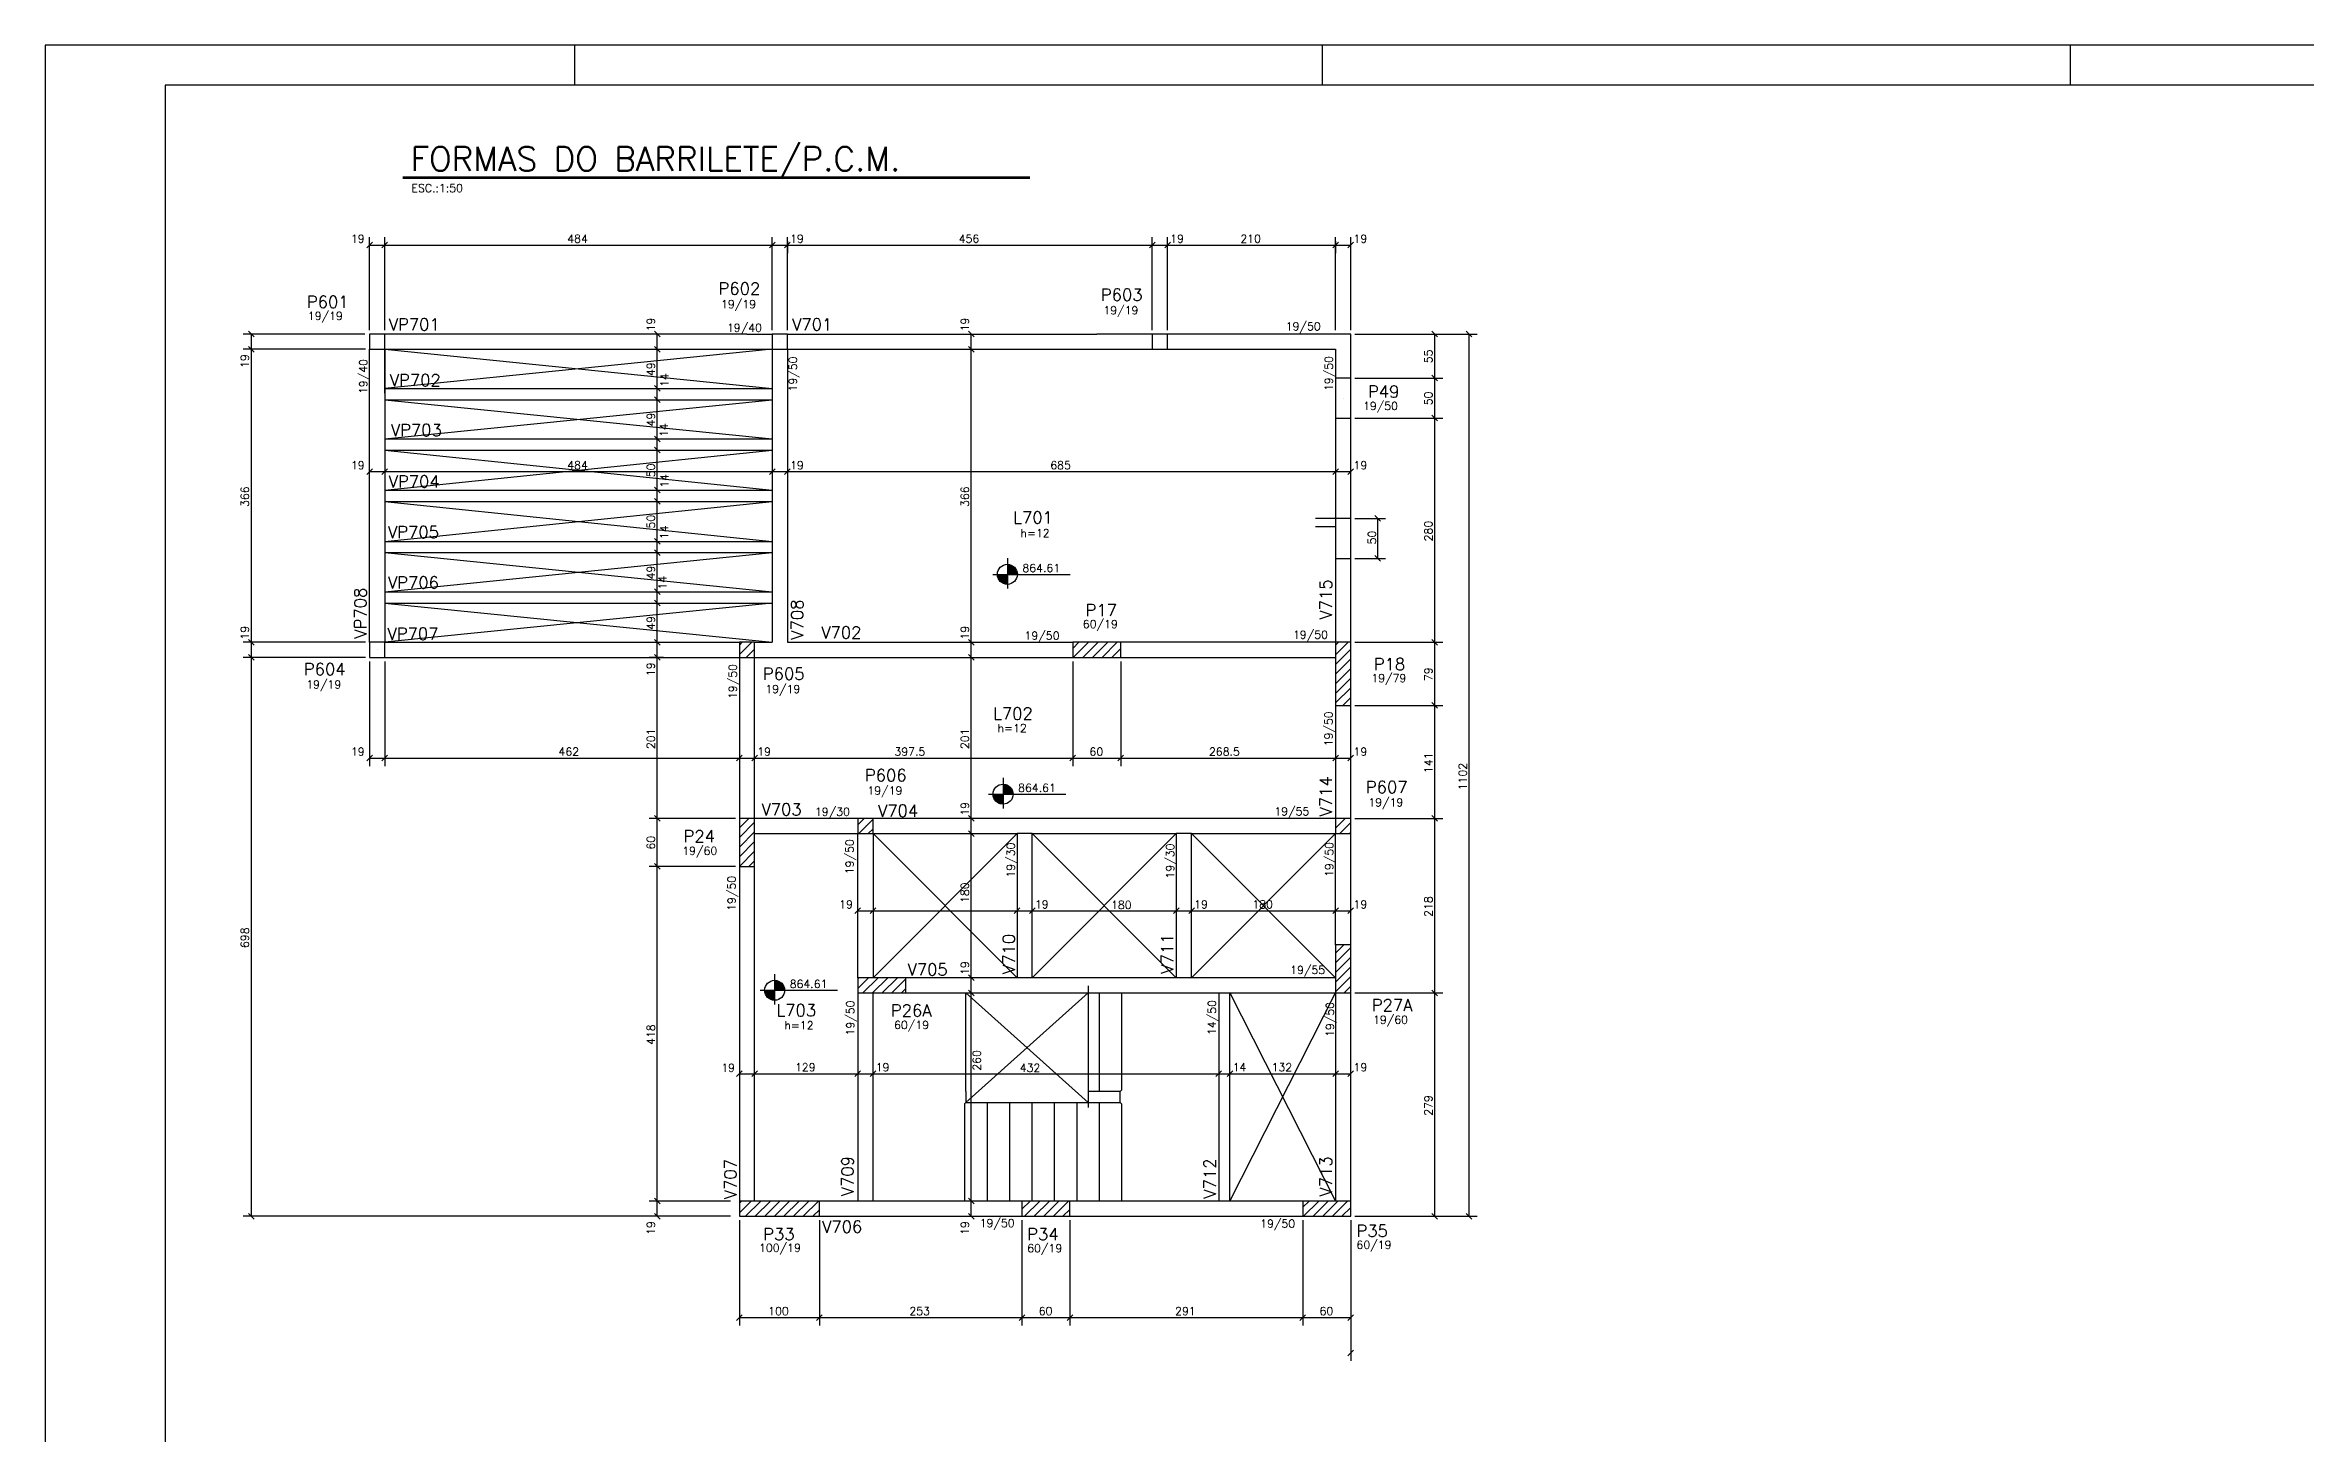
# Model space of a CAD drawing. Extents: x 474 to 5808, y 370 to 3870.
# Drawn here: x 474 to 3299, y 2135 to 3870 of the extents above; entities that cross this region are included whole.
import ezdxf

# ---------------------------------------------------------------- set-up
doc = ezdxf.new("R2010")
doc.units = 0
doc.header["$MEASUREMENT"] = 0
for name, color, linetype in [('1', 1, 'CONTINUOUS'), ('2', 2, 'CONTINUOUS'), ('3', 3, 'CONTINUOUS'), ('4', 4, 'CONTINUOUS'), ('6', 6, 'CONTINUOUS'), ('7', 7, 'CONTINUOUS'), ('9', 9, 'CONTINUOUS')]:
    doc.layers.add(name, color=color, linetype=linetype)
doc.styles.get("Standard").update_dxf_attribs({"font": 'ROMANS.SHX'})

msp = doc.modelspace()

# ---------------------------------------------------------------- linework, layer by layer
at = {"layer": '1', "linetype": 'Continuous'}
for p, q in [((898.544, 3490.071004), (1382.572762, 3441.071004)), ((1382.572762, 3490.071004), (898.544, 3441.071004)), ((898.544, 3427.071004), (1382.572762, 3378.071004)), ((898.544, 3378.071004), (1382.572762, 3427.071004)), ((898.544, 3364.071004), (1382.572762, 3314.071004)), ((898.544, 3314.071004), (1382.572762, 3364.071004)), ((898.544, 3300.071004), (1382.572762, 3250.071004)), ((898.544, 3250.071004), (1382.572762, 3300.071004)), ((898.544, 3236.071004), (1382.572762, 3187.071004)), ((898.544, 3187.071004), (1382.572762, 3236.071004)), ((898.544, 3173.071004), (1382.572762, 3124.071004)), ((1382.572762, 3173.071004), (898.544, 3124.071004)), ((1954.544, 2426.071004), (2086.544, 2686.071004)), ((1954.544, 2686.071004), (2086.544, 2426.071004))]:
    msp.add_line(p, q, dxfattribs=at)
msp.add_lwpolyline([(474.213215, 369.839668), (5807.808732, 369.839668), (5807.808732, 3869.839668), (474.213215, 3869.839668), (474.213215, 369.839668)], dxfattribs=at)
at = {"layer": '2', "linetype": 'Continuous'}
for p, q in [((876.008466, 3616.653959), (883.079534, 3623.725027)), ((895.008466, 3616.653959), (902.079534, 3623.725027)), ((895.008466, 3616.653959), (902.079534, 3623.725027)), ((1379.037228, 3616.653959), (1386.108296, 3623.725027)), ((1379.037228, 3616.653959), (1386.108296, 3623.725027)), ((1398.037228, 3616.653959), (1405.108296, 3623.725027)), ((1398.037228, 3616.653959), (1405.108296, 3623.725027)), ((1398.037228, 3616.653959), (1405.108296, 3623.725027)), ((1398.037228, 3616.653959), (1405.108296, 3623.725027)), ((1854.006632, 3616.653959), (1861.077699, 3623.725027)), ((1854.006632, 3616.653959), (1861.077699, 3623.725027)), ((1873.006632, 3616.653959), (1880.077699, 3623.725027)), ((1873.006632, 3616.653959), (1880.077699, 3623.725027)), ((2083.008466, 3616.653959), (2090.079534, 3623.725027)), ((2083.008466, 3616.653959), (2090.079534, 3623.725027)), ((2083.008466, 3616.653959), (2090.079534, 3623.725027)), ((2083.008466, 3616.653959), (2090.079534, 3623.725027)), ((2102.008466, 3616.653959), (2109.079534, 3623.725027)), ((728.118288, 3512.606538), (735.189356, 3505.53547)), ((1242.52467, 3505.53547), (1235.453602, 3512.606538)), ((1634.869176, 3505.53547), (1627.798108, 3512.606538)), ((2214.000186, 3505.53547), (2206.929118, 3512.606538)), ((2256.941304, 3505.53547), (2249.870236, 3512.606538)), ((728.118288, 3493.606538), (735.189356, 3486.53547)), ((728.118288, 3493.606538), (735.189356, 3486.53547)), ((1242.52467, 3486.53547), (1235.453602, 3493.606538)), ((1242.52467, 3486.53547), (1235.453602, 3493.606538)), ((1392.072762, 3499.571004), (1392.072762, 3499.571004)), ((1634.869176, 3486.53547), (1627.798108, 3493.606538)), ((1634.869176, 3486.53547), (1627.798108, 3493.606538)), ((2214.000186, 3450.53547), (2206.929118, 3457.606538)), ((2214.000186, 3450.53547), (2206.929118, 3457.606538)), ((1242.52467, 3437.53547), (1235.453602, 3444.606538)), ((1242.52467, 3437.53547), (1235.453602, 3444.606538)), ((1242.52467, 3423.53547), (1235.453602, 3430.606538)), ((1242.52467, 3423.53547), (1235.453602, 3430.606538)), ((2096.044, 3429.071004), (2096.044, 3429.071004)), ((2214.000186, 3400.53547), (2206.929118, 3407.606538)), ((2214.000186, 3400.53547), (2206.929118, 3407.606538)), ((1242.52467, 3374.53547), (1235.453602, 3381.606538)), ((1242.52467, 3374.53547), (1235.453602, 3381.606538)), ((1242.52467, 3360.53547), (1235.453602, 3367.606538)), ((1242.52467, 3360.53547), (1235.453602, 3367.606538)), ((876.008466, 3333.683348), (883.079534, 3340.754416)), ((895.008466, 3333.683348), (902.079534, 3340.754416)), ((895.008466, 3333.683348), (902.079534, 3340.754416)), ((1379.037228, 3333.683348), (1386.108296, 3340.754416)), ((1379.037228, 3333.683348), (1386.108296, 3340.754416)), ((1398.037228, 3333.683348), (1405.108296, 3340.754416)), ((1398.037228, 3333.683348), (1405.108296, 3340.754416)), ((2083.008466, 3333.683348), (2090.079534, 3340.754416)), ((2083.008466, 3333.683348), (2090.079534, 3340.754416)), ((2102.008466, 3333.683348), (2109.079534, 3340.754416)), ((1242.52467, 3310.53547), (1235.453602, 3317.606538)), ((1242.52467, 3310.53547), (1235.453602, 3317.606538)), ((1242.52467, 3296.53547), (1235.453602, 3303.606538)), ((1242.52467, 3296.53547), (1235.453602, 3303.606538)), ((2135.433913, 3282.23435), (2142.504981, 3275.163283)), ((1242.52467, 3246.53547), (1235.453602, 3253.606538)), ((1242.52467, 3246.53547), (1235.453602, 3253.606538)), ((1242.52467, 3232.53547), (1235.453602, 3239.606538)), ((1242.52467, 3232.53547), (1235.453602, 3239.606538)), ((2135.433913, 3232.23435), (2142.504981, 3225.163283)), ((1242.52467, 3183.53547), (1235.453602, 3190.606538)), ((1242.52467, 3183.53547), (1235.453602, 3190.606538)), ((1242.52467, 3169.53547), (1235.453602, 3176.606538)), ((1242.52467, 3169.53547), (1235.453602, 3176.606538)), ((728.118288, 3127.606538), (735.189356, 3120.53547)), ((728.118288, 3127.606538), (735.189356, 3120.53547)), ((728.118288, 3108.606538), (735.189356, 3101.53547)), ((728.118288, 3108.606538), (735.189356, 3101.53547)), ((889.044, 3114.571004), (889.044, 3114.571004)), ((1242.52467, 3120.53547), (1235.453602, 3127.606538)), ((1242.52467, 3120.53547), (1235.453602, 3127.606538)), ((1242.52467, 3101.53547), (1235.453602, 3108.606538)), ((1242.52467, 3101.53547), (1235.453602, 3108.606538)), ((1351.04408, 3114.571004), (1351.04408, 3114.571004)), ((1634.869176, 3120.53547), (1627.798108, 3127.606538)), ((1634.869176, 3120.53547), (1627.798108, 3127.606538)), ((1634.869176, 3120.53547), (1627.798108, 3127.606538)), ((1634.869176, 3101.53547), (1627.798108, 3108.606538)), ((1634.869176, 3101.53547), (1627.798108, 3108.606538)), ((1788.044, 3114.571004), (1788.044, 3114.571004)), ((2214.000186, 3120.53547), (2206.929118, 3127.606538)), ((2214.000186, 3120.53547), (2206.929118, 3127.606538)), ((2096.044, 3084.571004), (2096.044, 3084.571004)), ((2214.000186, 3041.53547), (2206.929118, 3048.606538)), ((2214.000186, 3041.53547), (2206.929118, 3048.606538)), ((876.008466, 2975.885307), (883.079534, 2982.956375)), ((895.008466, 2975.885307), (902.079534, 2982.956375)), ((895.008466, 2975.885307), (902.079534, 2982.956375)), ((1338.008466, 2975.885307), (1345.079534, 2982.956375)), ((1338.008466, 2975.885307), (1345.079534, 2982.956375)), ((1357.008466, 2975.885307), (1364.079534, 2982.956375)), ((1357.008466, 2975.885307), (1364.079534, 2982.956375)), ((1357.008466, 2975.885307), (1364.079534, 2982.956375)), ((1357.008466, 2975.885307), (1364.079534, 2982.956375)), ((1754.508466, 2975.885307), (1761.579534, 2982.956375)), ((1754.508466, 2975.885307), (1761.579534, 2982.956375)), ((1814.508466, 2975.885307), (1821.579534, 2982.956375)), ((1814.508466, 2975.885307), (1821.579534, 2982.956375)), ((2083.008466, 2975.885307), (2090.079534, 2982.956375)), ((2083.008466, 2975.885307), (2090.079534, 2982.956375)), ((2102.008466, 2975.885307), (2109.079534, 2982.956375)), ((1242.52467, 2900.53547), (1235.453602, 2907.606538)), ((1242.52467, 2900.53547), (1235.453602, 2907.606538)), ((1242.52467, 2900.53547), (1235.453602, 2907.606538)), ((1499.044, 2894.571004), (1499.044, 2894.571004)), ((1634.869176, 2900.53547), (1627.798108, 2907.606538)), ((1634.869176, 2900.53547), (1627.798108, 2907.606538)), ((1634.869176, 2881.53547), (1627.798108, 2888.606538)), ((1634.869176, 2881.53547), (1627.798108, 2888.606538)), ((2096.044, 2894.571004), (2096.044, 2894.571004)), ((2214.000186, 2900.53547), (2206.929118, 2907.606538)), ((2214.000186, 2900.53547), (2206.929118, 2907.606538)), ((1351.044, 2874.071004), (1351.044, 2874.071004)), ((1242.52467, 2840.53547), (1235.453602, 2847.606538)), ((1242.52467, 2840.53547), (1235.453602, 2847.606538)), ((1486.008466, 2785.117922), (1493.079534, 2792.18899)), ((1505.008466, 2785.117922), (1512.079534, 2792.18899)), ((1505.008466, 2785.117922), (1512.079534, 2792.18899)), ((1685.008466, 2785.117922), (1692.079534, 2792.18899)), ((1685.008466, 2785.117922), (1692.079534, 2792.18899)), ((1704.008466, 2785.117922), (1711.079534, 2792.18899)), ((1704.008466, 2785.117922), (1711.079534, 2792.18899)), ((1884.008466, 2785.117922), (1891.079534, 2792.18899)), ((1884.008466, 2785.117922), (1891.079534, 2792.18899)), ((1903.008466, 2785.117922), (1910.079534, 2792.18899)), ((1903.008466, 2785.117922), (1910.079534, 2792.18899)), ((2083.008466, 2785.117922), (2090.079534, 2792.18899)), ((2083.008466, 2785.117922), (2090.079534, 2792.18899)), ((2102.008466, 2785.117922), (2109.079534, 2792.18899)), ((2096.044, 2716.071004), (2096.044, 2716.071004)), ((1634.869176, 2701.53547), (1627.798108, 2708.606538)), ((1634.869176, 2701.53547), (1627.798108, 2708.606538)), ((1634.869176, 2682.53547), (1627.798108, 2689.606538)), ((1634.869176, 2682.53547), (1627.798108, 2689.606538)), ((2214.000186, 2682.53547), (2206.929118, 2689.606538)), ((2214.000186, 2682.53547), (2206.929118, 2689.606538)), ((1338.008466, 2581.604854), (1345.079534, 2588.675922)), ((1338.008466, 2581.604854), (1345.079534, 2588.675922)), ((1338.008466, 2581.604854), (1345.079534, 2588.675922)), ((1357.008466, 2581.604854), (1364.079534, 2588.675922)), ((1357.008466, 2581.604854), (1364.079534, 2588.675922)), ((1486.008466, 2581.604854), (1493.079534, 2588.675922)), ((1486.008466, 2581.604854), (1493.079534, 2588.675922)), ((1505.008466, 2581.604854), (1512.079534, 2588.675922)), ((1505.008466, 2581.604854), (1512.079534, 2588.675922)), ((1937.008466, 2581.604854), (1944.079534, 2588.675922)), ((1937.008466, 2581.604854), (1944.079534, 2588.675922)), ((1951.008466, 2581.604854), (1958.079534, 2588.675922)), ((1951.008466, 2581.604854), (1958.079534, 2588.675922)), ((2083.008466, 2581.604854), (2090.079534, 2588.675922)), ((2083.008466, 2581.604854), (2090.079534, 2588.675922)), ((2102.008466, 2581.604854), (2109.079534, 2588.675922)), ((1242.52467, 2422.53547), (1235.453602, 2429.606538)), ((1242.52467, 2422.53547), (1235.453602, 2429.606538)), ((1634.869176, 2422.53547), (1627.798108, 2429.606538)), ((1634.869176, 2422.53547), (1627.798108, 2429.606538)), ((728.118288, 2410.606538), (735.189356, 2403.53547)), ((1242.52467, 2403.53547), (1235.453602, 2410.606538)), ((1391.544, 2416.571004), (1391.544, 2416.571004)), ((1634.869176, 2403.53547), (1627.798108, 2410.606538)), ((1724.544, 2416.571004), (1724.544, 2416.571004)), ((2075.544, 2416.571004), (2075.544, 2416.571004)), ((2214.000186, 2403.53547), (2206.929118, 2410.606538)), ((2256.941304, 2403.53547), (2249.870236, 2410.606538)), ((1338.008466, 2277.031168), (1345.079534, 2284.102236)), ((1338.008466, 2277.031168), (1345.079534, 2284.102236)), ((1438.008466, 2277.031168), (1445.079534, 2284.102236)), ((1438.008466, 2277.031168), (1445.079534, 2284.102236)), ((1691.008466, 2277.031168), (1698.079534, 2284.102236)), ((1691.008466, 2277.031168), (1698.079534, 2284.102236)), ((1751.008466, 2277.031168), (1758.079534, 2284.102236)), ((1751.008466, 2277.031168), (1758.079534, 2284.102236)), ((2042.008466, 2277.031168), (2049.079534, 2284.102236)), ((2042.008466, 2277.031168), (2049.079534, 2284.102236)), ((2102.008466, 2277.031168), (2109.079534, 2284.102236)), ((2102.008466, 2232.70628), (2109.079534, 2239.777348))]:
    msp.add_line(p, q, dxfattribs=at)
at = {"layer": '3', "linetype": 'Continuous'}
for p, q in [((1135.388191, 3869.839668), (1135.388191, 3819.840168)), ((1135.388191, 3869.839668), (1135.388191, 3819.840168)), ((2069.8723, 3869.839668), (2069.8723, 3819.840168)), ((2069.8723, 3869.839668), (2069.8723, 3819.840168)), ((3004.356408, 3869.839668), (3004.356408, 3819.840168)), ((3004.356408, 3869.839668), (3004.356408, 3819.840168)), ((1351.044, 3509.071004), (1382.572762, 3509.071004)), ((1401.572762, 3509.071004), (1788.044, 3509.071004)), ((879.544, 3124.071004), (879.544, 3490.071004)), ((1382.572762, 3490.071004), (1382.572762, 3124.071004)), ((1401.572762, 3490.071004), (1401.572762, 3124.071004)), ((898.544, 3314.071004), (1382.572762, 3314.071004)), ((898.544, 3300.071004), (1382.572762, 3300.071004)), ((898.544, 3250.071004), (1382.572762, 3250.071004)), ((898.544, 3236.071004), (1382.572762, 3236.071004)), ((1676.417053, 3229.246812), (1676.417053, 3191.100031)), ((1676.417053, 3221.394706), (1676.417053, 3196.394706)), ((1676.417053, 3220.787358), (1680.266178, 3220.787358)), ((1658.158358, 3208.894706), (1754.882502, 3208.894706)), ((1676.417006, 3208.101904), (1663.917006, 3208.101904)), ((1663.917053, 3208.894706), (1688.917053, 3208.894706)), ((1676.417006, 3207.309055), (1664.018, 3207.309055)), ((1676.417006, 3206.516206), (1664.145363, 3206.516206)), ((1676.417006, 3205.723357), (1664.325989, 3205.723357)), ((1676.417006, 3204.930556), (1664.562262, 3204.930556)), ((1676.417006, 3204.137659), (1664.857567, 3204.137659)), ((1676.417006, 3203.344858), (1665.216625, 3203.344858)), ((1676.417006, 3202.552009), (1665.645779, 3202.552009)), ((1676.417006, 3201.75916), (1666.153801, 3201.75916)), ((1676.417006, 3200.966311), (1666.753185, 3200.966311)), ((1676.417006, 3200.173509), (1667.462147, 3200.173509)), ((1676.417006, 3199.3806), (1668.309486, 3199.3806)), ((1676.417006, 3198.587799), (1669.344748, 3198.587799)), ((1676.417006, 3197.79495), (1670.668543, 3197.79495)), ((1676.417006, 3197.002101), (1672.567928, 3197.002101)), ((1676.417053, 3219.994509), (1682.165516, 3219.994509)), ((1676.417053, 3219.20166), (1683.489311, 3219.20166)), ((1676.417053, 3218.408799), (1684.524572, 3218.408799)), ((1676.417053, 3217.61601), (1685.371912, 3217.61601)), ((1676.417053, 3216.823161), (1686.080921, 3216.823161)), ((1676.417053, 3216.0303), (1686.680258, 3216.0303)), ((1676.417053, 3215.237451), (1687.18828, 3215.237451)), ((1676.417053, 3214.444602), (1687.617434, 3214.444602)), ((1676.417053, 3213.651753), (1687.976492, 3213.651753)), ((1676.417053, 3212.858903), (1688.271797, 3212.858903)), ((1676.417053, 3212.066102), (1688.50807, 3212.066102)), ((1676.417053, 3211.273253), (1688.688648, 3211.273253)), ((1676.417053, 3210.480404), (1688.816059, 3210.480404)), ((1676.417053, 3209.687555), (1688.917053, 3209.687555)), ((898.544, 3187.071004), (1382.572762, 3187.071004)), ((898.544, 3173.071004), (1382.572762, 3173.071004)), ((898.544, 3124.071004), (1341.54408, 3124.071004)), ((1341.54408, 3108.603927), (1357.011157, 3124.071004)), ((1341.54408, 3120.624742), (1344.990342, 3124.071004)), ((1350.031973, 3105.071004), (1360.54408, 3115.583111)), ((1360.54408, 3124.071004), (1382.572762, 3124.071004)), ((1401.572762, 3124.071004), (1758.044, 3124.071004)), ((1758.044, 3116.396127), (1765.718877, 3124.071004)), ((1758.739692, 3105.071004), (1777.739692, 3124.071004)), ((1770.760508, 3105.071004), (1789.760508, 3124.071004)), ((1782.781323, 3105.071004), (1801.781323, 3124.071004)), ((1794.802138, 3105.071004), (1813.802138, 3124.071004)), ((1806.822953, 3105.071004), (1818.044, 3116.29205)), ((2086.544, 3108.313299), (2102.301705, 3124.071004)), ((2086.544, 3120.334114), (2090.28089, 3124.071004)), ((2086.544, 3096.292484), (2105.544, 3115.292484)), ((898.544, 3105.071004), (1341.544, 3105.071004)), ((2086.544, 3084.271668), (2105.544, 3103.271668)), ((2086.544, 3072.250853), (2105.544, 3091.250853)), ((2086.544, 3060.230038), (2105.544, 3079.230038)), ((2086.544, 3048.209222), (2105.544, 3067.209222)), ((2095.426597, 3045.071004), (2105.544, 3055.188407)), ((1671.032536, 2954.636442), (1671.032536, 2916.489662)), ((1671.032536, 2946.784336), (1671.032536, 2921.784336)), ((1671.032536, 2946.176989), (1674.881661, 2946.176989)), ((1671.032536, 2945.38414), (1676.780999, 2945.38414)), ((1671.032536, 2944.591291), (1678.104794, 2944.591291)), ((1671.032536, 2943.79843), (1679.140055, 2943.79843)), ((1671.032536, 2943.00564), (1679.987395, 2943.00564)), ((1671.032536, 2942.212791), (1680.696404, 2942.212791)), ((1671.032536, 2941.41993), (1681.295741, 2941.41993)), ((1671.032536, 2940.627081), (1681.803763, 2940.627081)), ((1671.032536, 2939.834232), (1682.232916, 2939.834232)), ((1671.032536, 2939.041383), (1682.591975, 2939.041383)), ((1671.032536, 2938.248534), (1682.88728, 2938.248534)), ((1652.77384, 2934.284336), (1749.497985, 2934.284336)), ((1671.032488, 2933.491535), (1658.532488, 2933.491535)), ((1658.532536, 2934.284336), (1683.532536, 2934.284336)), ((1671.032488, 2932.698686), (1658.633483, 2932.698686)), ((1671.032488, 2931.905837), (1658.760846, 2931.905837)), ((1671.032488, 2931.112988), (1658.941472, 2931.112988)), ((1671.032488, 2930.320186), (1659.177745, 2930.320186)), ((1671.032488, 2929.52729), (1659.47305, 2929.52729)), ((1671.032488, 2928.734488), (1659.832108, 2928.734488)), ((1671.032488, 2927.941639), (1660.261262, 2927.941639)), ((1671.032488, 2927.14879), (1660.769284, 2927.14879)), ((1671.032488, 2926.355941), (1661.368668, 2926.355941)), ((1671.032488, 2925.56314), (1662.07763, 2925.56314)), ((1671.032488, 2924.770231), (1662.924969, 2924.770231)), ((1671.032488, 2923.97743), (1663.96023, 2923.97743)), ((1671.032488, 2923.184581), (1665.284026, 2923.184581)), ((1671.032488, 2922.391731), (1667.183411, 2922.391731)), ((1671.032536, 2937.455733), (1683.123553, 2937.455733)), ((1671.032536, 2936.662883), (1683.304131, 2936.662883)), ((1671.032536, 2935.870034), (1683.431542, 2935.870034)), ((1671.032536, 2935.077185), (1683.532536, 2935.077185)), ((1341.544, 2892.229171), (1353.385833, 2904.071004)), ((1341.544, 2880.208356), (1360.544, 2899.208356)), ((1341.544, 2868.187541), (1360.544, 2887.187541)), ((1489.544, 2895.979388), (1497.635616, 2904.071004)), ((1489.544, 2705.071004), (1489.544, 2885.071004)), ((1490.656431, 2885.071004), (1508.544, 2902.958572)), ((1502.677246, 2885.071004), (1508.544, 2890.937757)), ((1508.544, 2885.071004), (1508.544, 2705.071004)), ((2086.544, 2891.938624), (2098.67638, 2904.071004)), ((2086.544, 2903.959439), (2086.655565, 2904.071004)), ((2086.544, 2746.071004), (2086.544, 2885.071004)), ((2091.697195, 2885.071004), (2105.544, 2898.917808)), ((2103.71801, 2885.071004), (2105.544, 2886.896993)), ((2105.544, 2746.071004), (2105.544, 2885.071004)), ((1341.544, 2856.166725), (1360.544, 2875.166725)), ((1341.544, 2844.14591), (1360.544, 2863.14591)), ((1353.489909, 2844.071004), (1360.544, 2851.125095)), ((2086.544, 2735.668025), (2096.946979, 2746.071004)), ((2086.544, 2723.64721), (2105.544, 2742.64721)), ((2086.544, 2711.626395), (2105.544, 2730.626395)), ((2086.544, 2699.605579), (2105.544, 2718.605579)), ((1367.394437, 2689.288811), (1464.118582, 2689.288811)), ((1385.653085, 2688.496009), (1373.153085, 2688.496009)), ((1373.153133, 2689.288811), (1398.153133, 2689.288811)), ((1385.653085, 2687.70316), (1373.254079, 2687.70316)), ((1385.653085, 2686.910311), (1373.381442, 2686.910311)), ((1385.653085, 2686.117462), (1373.562068, 2686.117462)), ((1385.653085, 2685.324661), (1373.798341, 2685.324661)), ((1385.653085, 2684.531764), (1374.093646, 2684.531764)), ((1385.653085, 2683.738962), (1374.452705, 2683.738962)), ((1385.653133, 2709.640917), (1385.653133, 2671.494136)), ((1385.653133, 2701.788811), (1385.653133, 2676.788811)), ((1385.653133, 2701.181463), (1389.502257, 2701.181463)), ((1385.653133, 2700.388614), (1391.401595, 2700.388614)), ((1385.653133, 2699.595765), (1392.725391, 2699.595765)), ((1385.653133, 2698.802904), (1393.760652, 2698.802904)), ((1385.653133, 2698.010114), (1394.607991, 2698.010114)), ((1385.653133, 2697.217265), (1395.317001, 2697.217265)), ((1385.653133, 2696.424404), (1395.916337, 2696.424404)), ((1385.653133, 2695.631555), (1396.424359, 2695.631555)), ((1385.653133, 2694.838706), (1396.853513, 2694.838706)), ((1385.653133, 2694.045857), (1397.212571, 2694.045857)), ((1385.653133, 2693.253008), (1397.507877, 2693.253008)), ((1385.653133, 2692.460207), (1397.744149, 2692.460207)), ((1385.653133, 2691.667358), (1397.924728, 2691.667358)), ((1385.653133, 2690.874509), (1398.052138, 2690.874509)), ((1385.653133, 2690.08166), (1398.153133, 2690.08166)), ((1489.544, 2691.625528), (1502.989476, 2705.071004)), ((1489.544, 2703.646343), (1490.96866, 2705.071004)), ((1496.010291, 2686.071004), (1515.010291, 2705.071004)), ((1508.031106, 2686.071004), (1527.031106, 2705.071004)), ((1520.051921, 2686.071004), (1539.051921, 2705.071004)), ((1532.072737, 2686.071004), (1549.544, 2703.542267)), ((1544.093552, 2686.071004), (1549.544, 2691.521452)), ((1897.044, 2686.071004), (1954.544, 2686.071004)), ((1954.544, 2686.071004), (2086.544, 2686.071004)), ((2086.544, 2687.584764), (2105.544, 2706.584764)), ((2097.051055, 2686.071004), (2105.544, 2694.563949)), ((1385.653085, 2682.946113), (1374.881858, 2682.946113)), ((1385.653085, 2682.153264), (1375.38988, 2682.153264)), ((1385.653085, 2681.360415), (1375.989265, 2681.360415)), ((1385.653085, 2680.567614), (1376.698226, 2680.567614)), ((1385.653085, 2679.774705), (1377.545566, 2679.774705)), ((1385.653085, 2678.981904), (1378.580827, 2678.981904)), ((1385.653085, 2678.189055), (1379.904622, 2678.189055)), ((1385.653085, 2677.396206), (1381.804008, 2677.396206)), ((1341.544, 2411.39656), (1356.218444, 2426.071004)), ((1341.544, 2423.417375), (1344.197628, 2426.071004)), ((1349.239259, 2407.071004), (1368.239259, 2426.071004)), ((1361.260074, 2407.071004), (1380.260074, 2426.071004)), ((1373.28089, 2407.071004), (1392.28089, 2426.071004)), ((1385.301705, 2407.071004), (1404.301705, 2426.071004)), ((1397.32252, 2407.071004), (1416.32252, 2426.071004)), ((1409.343335, 2407.071004), (1428.343335, 2426.071004)), ((1421.364151, 2407.071004), (1440.364151, 2426.071004)), ((1433.384966, 2407.071004), (1441.544, 2415.230038)), ((1694.544, 2415.792917), (1704.822087, 2426.071004)), ((1697.842902, 2407.071004), (1716.842902, 2426.071004)), ((1709.863717, 2407.071004), (1728.863717, 2426.071004)), ((1721.884533, 2407.071004), (1740.884533, 2426.071004)), ((1733.905348, 2407.071004), (1752.905348, 2426.071004)), ((1745.926163, 2407.071004), (1754.544, 2415.68884)), ((2045.544, 2418.189274), (2053.42573, 2426.071004)), ((2046.446545, 2407.071004), (2065.446545, 2426.071004)), ((2058.467361, 2407.071004), (2077.467361, 2426.071004)), ((2070.488176, 2407.071004), (2089.488176, 2426.071004)), ((2082.508991, 2407.071004), (2101.508991, 2426.071004)), ((2094.529806, 2407.071004), (2105.544, 2418.085197))]:
    msp.add_line(p, q, dxfattribs=at)
for points in [[(1351.044, 3509.071004), (898.544, 3509.071004)], [(2105.544, 3509.071004), (1788.044, 3509.071004)], [(2105.544, 3454.071004), (2105.544, 3509.071004)], [(898.544, 3490.071004), (1382.572762, 3490.071004)], [(898.544, 3435.071004), (898.544, 3490.071004), (898.544, 3124.071004)], [(1401.572762, 3490.071004), (2086.544, 3490.071004)], [(2086.544, 3490.071004), (2086.544, 3454.071004)], [(898.544, 3441.071004), (1382.572762, 3441.071004)], [(898.544, 3427.071004), (1382.572762, 3427.071004)], [(2086.544, 3404.071004), (2086.544, 3124.071004)], [(2105.544, 3124.071004), (2105.544, 3404.071004)], [(898.544, 3378.071004), (1382.572762, 3378.071004)], [(898.544, 3364.071004), (1382.572762, 3364.071004)], [(2086.544, 3124.071004), (1818.044, 3124.071004)], [(1341.544, 3105.071004), (1341.544, 2904.071004)], [(1360.544, 2904.071004), (1360.544, 3105.071004)], [(1360.54408, 3105.071004), (1758.044, 3105.071004)], [(1818.044, 3105.071004), (2086.544, 3105.071004)], [(2086.544, 3045.071004), (2086.544, 2904.071004)], [(2105.544, 2904.071004), (2105.544, 3045.071004)], [(1489.544, 2904.071004), (1360.544, 2904.071004)], [(1360.544, 2885.071004), (1489.544, 2885.071004)], [(1698.044, 2904.071004), (1508.544, 2904.071004)], [(1508.544, 2885.071004), (1688.544, 2885.071004)], [(1688.544, 2885.071004), (1688.544, 2705.071004)], [(1707.544, 2885.071004), (1688.544, 2885.071004)], [(1897.044, 2904.071004), (1698.044, 2904.071004)], [(1707.544, 2885.071004), (1887.544, 2885.071004)], [(1707.544, 2705.071004), (1707.544, 2885.071004)], [(1887.544, 2885.071004), (1887.544, 2705.071004)], [(1906.544, 2885.071004), (1887.544, 2885.071004)], [(2086.544, 2904.071004), (1897.044, 2904.071004)], [(1906.544, 2885.071004), (2086.544, 2885.071004)], [(1906.544, 2705.071004), (1906.544, 2885.071004)], [(1341.544, 2844.071004), (1341.544, 2426.071004)], [(1360.544, 2426.071004), (1360.544, 2844.071004)], [(1489.544, 2686.071004), (1489.544, 2426.071004)], [(1508.544, 2426.071004), (1508.544, 2686.071004)], [(1688.544, 2705.071004), (1549.544, 2705.071004)], [(1549.544, 2686.071004), (1698.044, 2686.071004)], [(1707.544, 2705.071004), (1688.544, 2705.071004)], [(1698.044, 2686.071004), (1897.044, 2686.071004)], [(1887.544, 2705.071004), (1707.544, 2705.071004)], [(1906.544, 2705.071004), (1887.544, 2705.071004)], [(2086.544, 2705.071004), (1906.544, 2705.071004)], [(1940.544, 2686.071004), (1940.544, 2426.071004)], [(1954.544, 2426.071004), (1954.544, 2686.071004)], [(2086.544, 2686.071004), (2086.544, 2426.071004)], [(2105.544, 2426.071004), (2105.544, 2686.071004)], [(1489.544, 2426.071004), (1441.544, 2426.071004)], [(1441.544, 2407.071004), (1499.044, 2407.071004)], [(1508.544, 2426.071004), (1489.544, 2426.071004)], [(1499.044, 2407.071004), (1694.544, 2407.071004)], [(1694.544, 2426.071004), (1508.544, 2426.071004)], [(1940.544, 2426.071004), (1754.544, 2426.071004)], [(1754.544, 2407.071004), (1947.544, 2407.071004)], [(1954.544, 2426.071004), (1940.544, 2426.071004)], [(1947.544, 2407.071004), (2045.544, 2407.071004)], [(2045.544, 2426.071004), (1954.544, 2426.071004)]]:
    msp.add_lwpolyline(points, dxfattribs=at)
for centre in [(1676.417053, 3208.894706), (1671.032536, 2934.284336), (1385.653133, 2689.288811)]:
    msp.add_circle(centre, 12.5, dxfattribs=at)
at = {"layer": '6', "linetype": 'Continuous'}
for p, q in [((921.238335, 3705.38956), (1704.600567, 3705.38956)), ((921.238335, 3703.59152), (1704.600567, 3703.59152)), ((2105.544, 3278.698816), (2061.544, 3278.698816)), ((2105.544, 3268.698816), (2105.544, 3278.698816)), ((2061.544, 3268.698816), (2086.544, 3268.698816)), ((2086.544, 3268.698816), (2086.544, 3228.698816)), ((2105.544, 3228.698816), (2105.544, 3268.698816)), ((2086.544, 3228.698816), (2105.544, 3228.698816))]:
    msp.add_line(p, q, dxfattribs=at)
msp.add_lwpolyline([(624.215682, 419.841243), (5757.813138, 419.841243), (5757.813138, 3819.840168), (624.215682, 3819.840168), (624.215682, 419.841243)], dxfattribs=at)
at = {"layer": '7', "linetype": 'Continuous'}
for points in [[(879.544, 3490.071004), (898.544, 3490.071004), (898.544, 3509.071004), (879.544, 3509.071004), (879.544, 3490.071004)], [(1382.572762, 3490.071004), (1401.572762, 3490.071004), (1401.572762, 3509.071004), (1382.572762, 3509.071004), (1382.572762, 3490.071004)], [(1857.542166, 3490.071004), (1876.542166, 3490.071004), (1876.542166, 3509.071004), (1857.542166, 3509.071004), (1857.542166, 3490.071004)], [(2086.544, 3404.071004), (2105.544, 3404.071004), (2105.544, 3454.071004), (2086.544, 3454.071004), (2086.544, 3404.071004)], [(879.544, 3105.071004), (898.544, 3105.071004), (898.544, 3124.071004), (879.544, 3124.071004), (879.544, 3105.071004)], [(1341.54408, 3105.071004), (1360.54408, 3105.071004), (1360.54408, 3124.071004), (1341.54408, 3124.071004), (1341.54408, 3105.071004)], [(1758.044, 3105.071004), (1818.044, 3105.071004), (1818.044, 3124.071004), (1758.044, 3124.071004), (1758.044, 3105.071004)], [(2086.544, 3045.071004), (2105.544, 3045.071004), (2105.544, 3124.071004), (2086.544, 3124.071004), (2086.544, 3045.071004)], [(1341.544, 2844.071004), (1360.544, 2844.071004), (1360.544, 2904.071004), (1341.544, 2904.071004), (1341.544, 2844.071004)], [(1489.544, 2885.071004), (1508.544, 2885.071004), (1508.544, 2904.071004), (1489.544, 2904.071004), (1489.544, 2885.071004)], [(2086.544, 2885.071004), (2105.544, 2885.071004), (2105.544, 2904.071004), (2086.544, 2904.071004), (2086.544, 2885.071004)], [(2086.544, 2686.071004), (2105.544, 2686.071004), (2105.544, 2746.071004), (2086.544, 2746.071004), (2086.544, 2686.071004)], [(1489.544, 2686.071004), (1549.544, 2686.071004), (1549.544, 2705.071004), (1489.544, 2705.071004), (1489.544, 2686.071004)], [(1341.544, 2407.071004), (1441.544, 2407.071004), (1441.544, 2426.071004), (1341.544, 2426.071004), (1341.544, 2407.071004)], [(1694.544, 2407.071004), (1754.544, 2407.071004), (1754.544, 2426.071004), (1694.544, 2426.071004), (1694.544, 2407.071004)], [(2045.544, 2407.071004), (2105.544, 2407.071004), (2105.544, 2426.071004), (2045.544, 2426.071004), (2045.544, 2407.071004)]]:
    msp.add_lwpolyline(points, dxfattribs=at)
at = {"layer": '9', "linetype": 'Continuous'}
for p, q in [((879.544, 3514.071004), (879.544, 3630.189493)), ((879.544, 3620.189493), (898.544, 3620.189493)), ((898.544, 3514.071004), (898.544, 3630.189493)), ((898.544, 3620.189493), (1382.572762, 3620.189493)), ((1382.572762, 3514.071004), (1382.572762, 3630.189493)), ((1382.572762, 3620.189493), (1401.572762, 3620.189493)), ((1401.572762, 3514.071004), (1401.572762, 3630.189493)), ((1401.572762, 3625.189493), (1401.572762, 3610.189493)), ((1401.572762, 3620.189493), (1857.542166, 3620.189493)), ((1857.542166, 3514.071004), (1857.542166, 3630.189493)), ((1857.542166, 3620.189493), (1876.542166, 3620.189493)), ((1876.542166, 3514.071004), (1876.542166, 3630.189493)), ((1876.542166, 3620.189493), (2086.544, 3620.189493)), ((2086.544, 3514.071004), (2086.544, 3630.189493)), ((2086.544, 3625.189493), (2086.544, 3610.189493)), ((2086.544, 3625.189493), (2086.544, 3610.189493)), ((2086.544, 3620.189493), (2105.544, 3620.189493)), ((2105.544, 3514.071004), (2105.544, 3630.189493)), ((873.515104, 3509.071004), (721.653822, 3509.071004)), ((731.653822, 3509.071004), (731.653822, 3490.071004)), ((873.515104, 3509.071004), (782.941941, 3509.071004)), ((1238.989136, 3490.071004), (1238.989136, 3509.071004)), ((1631.333642, 3490.071004), (1631.333642, 3509.071004)), ((2110.544, 3509.071004), (2220.464652, 3509.071004)), ((2210.464652, 3454.071004), (2210.464652, 3509.071004)), ((2215.464652, 3509.071004), (2263.40577, 3509.071004)), ((2253.40577, 2407.071004), (2253.40577, 3509.071004)), ((874.544, 3490.071004), (721.653822, 3490.071004)), ((731.653822, 3490.071004), (731.653822, 3124.071004)), ((1238.989136, 3441.071004), (1238.989136, 3490.071004)), ((1631.333642, 3124.071004), (1631.333642, 3490.071004)), ((2110.544, 3454.071004), (2220.464652, 3454.071004)), ((2210.464652, 3404.071004), (2210.464652, 3454.071004)), ((1238.989136, 3427.071004), (1238.989136, 3441.071004)), ((1238.989136, 3378.071004), (1238.989136, 3427.071004)), ((2110.544, 3404.071004), (2220.464652, 3404.071004)), ((2210.464652, 3124.071004), (2210.464652, 3404.071004)), ((1238.989136, 3364.071004), (1238.989136, 3378.071004)), ((1238.989136, 3314.071004), (1238.989136, 3364.071004)), ((879.544, 3337.218882), (898.544, 3337.218882)), ((898.544, 3337.218882), (1382.572762, 3337.218882)), ((1382.572762, 3337.218882), (1401.572762, 3337.218882)), ((1401.572762, 3337.218882), (2086.544, 3337.218882)), ((2086.544, 3337.218882), (2105.544, 3337.218882)), ((1238.989136, 3300.071004), (1238.989136, 3314.071004)), ((1238.989136, 3250.071004), (1238.989136, 3300.071004)), ((2110.544, 3278.698816), (2148.969447, 3278.698816)), ((2138.969447, 3278.698816), (2138.969447, 3228.698816)), ((1238.989136, 3236.071004), (1238.989136, 3250.071004)), ((1238.989136, 3187.071004), (1238.989136, 3236.071004)), ((2110.544, 3228.698816), (2148.969447, 3228.698816)), ((1238.989136, 3173.071004), (1238.989136, 3187.071004)), ((1238.989136, 3124.071004), (1238.989136, 3173.071004)), ((874.544, 3124.071004), (721.653822, 3124.071004)), ((731.653822, 3124.071004), (731.653822, 3105.071004)), ((1238.989136, 3105.071004), (1238.989136, 3124.071004)), ((1631.333642, 3105.071004), (1631.333642, 3124.071004)), ((2110.544, 3124.071004), (2220.464652, 3124.071004)), ((2210.464652, 3045.071004), (2210.464652, 3124.071004)), ((874.544, 3105.071004), (721.653822, 3105.071004)), ((731.653822, 3105.071004), (731.653822, 2407.071004)), ((879.544, 3100.071004), (879.544, 2969.420841)), ((898.544, 3100.071004), (898.544, 2969.420841)), ((1246.587317, 3105.071004), (1228.989136, 3105.071004)), ((1238.989136, 2904.071004), (1238.989136, 3105.071004)), ((1631.333642, 2904.071004), (1631.333642, 3105.071004)), ((1758.044, 3100.071004), (1758.044, 2969.420841)), ((1818.044, 3100.071004), (1818.044, 2969.420841)), ((2110.544, 3045.071004), (2220.464652, 3045.071004)), ((2210.464652, 2904.071004), (2210.464652, 3045.071004)), ((879.544, 2979.420841), (898.544, 2979.420841)), ((898.544, 2979.420841), (1360.544, 2979.420841)), ((1341.544, 2979.420841), (1360.544, 2979.420841)), ((1360.544, 2979.420841), (1758.044, 2979.420841)), ((1758.044, 2979.420841), (1818.044, 2979.420841)), ((1818.044, 2979.420841), (2086.544, 2979.420841)), ((2086.544, 2979.420841), (2105.544, 2979.420841)), ((1336.544, 2904.071004), (1228.989136, 2904.071004)), ((1251.237619, 2904.071004), (1228.989136, 2904.071004)), ((1238.989136, 2844.071004), (1238.989136, 2904.071004)), ((1508.544, 2705.071004), (1688.544, 2885.071004)), ((1508.544, 2885.071004), (1688.544, 2705.071004)), ((1631.333642, 2885.071004), (1631.333642, 2904.071004)), ((1631.333642, 2705.071004), (1631.333642, 2885.071004)), ((1707.544, 2705.071004), (1887.544, 2885.071004)), ((1707.544, 2885.071004), (1887.544, 2705.071004)), ((1906.544, 2705.071004), (2086.544, 2885.071004)), ((1906.544, 2885.071004), (2086.544, 2705.071004)), ((2110.544, 2904.071004), (2220.464652, 2904.071004)), ((2210.464652, 2686.071004), (2210.464652, 2904.071004)), ((1336.544, 2844.071004), (1228.989136, 2844.071004)), ((1238.989136, 2426.071004), (1238.989136, 2844.071004)), ((1489.544, 2788.653456), (1508.544, 2788.653456)), ((1508.544, 2788.653456), (1688.544, 2788.653456)), ((1688.544, 2788.653456), (1707.544, 2788.653456)), ((1707.544, 2788.653456), (1887.544, 2788.653456)), ((1887.544, 2788.653456), (1906.544, 2788.653456)), ((1906.544, 2788.653456), (2086.544, 2788.653456)), ((2086.544, 2788.653456), (2105.544, 2788.653456)), ((1624.544, 2686.071004), (1777.262156, 2549.071004)), ((1624.544, 2549.071004), (1777.262156, 2686.071004)), ((1624.544, 2563.071004), (1624.544, 2686.071004)), ((1631.333642, 2686.071004), (1631.333642, 2705.071004)), ((1631.333642, 2426.071004), (1631.333642, 2686.071004)), ((1777.262156, 2694.957351), (1777.262156, 2542.78594)), ((1791.044, 2686.071004), (1791.044, 2563.071004)), ((1819.044, 2686.071004), (1819.044, 2564.571004)), ((2110.544, 2686.071004), (2220.464652, 2686.071004)), ((2210.464652, 2407.071004), (2210.464652, 2686.071004)), ((1341.544, 2585.140388), (1360.544, 2585.140388)), ((1360.544, 2585.140388), (1489.544, 2585.140388)), ((1489.544, 2585.140388), (1508.544, 2585.140388)), ((1508.544, 2585.140388), (1940.544, 2585.140388)), ((1940.544, 2585.140388), (1954.544, 2585.140388)), ((1954.544, 2585.140388), (2086.544, 2585.140388)), ((2086.544, 2585.140388), (2105.544, 2585.140388)), ((1624.544, 2549.071004), (1623.044, 2547.571004)), ((1623.044, 2547.571004), (1623.044, 2426.071004)), ((1624.544, 2563.071004), (1624.544, 2549.071004)), ((1624.544, 2549.071004), (1817.544, 2549.071004)), ((1651.044, 2549.071004), (1651.044, 2426.071004)), ((1679.044, 2549.071004), (1679.044, 2426.071004)), ((1707.044, 2549.071004), (1707.044, 2426.071004)), ((1735.044, 2549.071004), (1735.044, 2426.071004)), ((1763.044, 2549.071004), (1763.044, 2426.071004)), ((1817.544, 2563.071004), (1777.262156, 2563.071004)), ((1791.044, 2549.071004), (1791.044, 2426.071004)), ((1817.544, 2563.071004), (1819.044, 2564.571004)), ((1817.544, 2549.071004), (1817.544, 2563.071004)), ((1817.544, 2549.071004), (1819.044, 2547.571004)), ((1819.044, 2547.571004), (1819.044, 2426.071004)), ((1233.989136, 2407.071004), (721.653822, 2407.071004)), ((1330.651777, 2426.071004), (1228.989136, 2426.071004)), ((1330.651777, 2407.071004), (1228.989136, 2407.071004)), ((1238.989136, 2407.071004), (1238.989136, 2426.071004)), ((1341.544, 2402.071004), (1341.544, 2270.566702)), ((1441.544, 2402.071004), (1441.544, 2270.566702)), ((1631.333642, 2407.071004), (1631.333642, 2426.071004)), ((1694.544, 2402.071004), (1694.544, 2270.566702)), ((1754.544, 2402.071004), (1754.544, 2270.566702)), ((2045.544, 2402.071004), (2045.544, 2270.566702)), ((2105.544, 2402.071004), (2105.544, 2270.566702)), ((2110.544, 2407.071004), (2220.464652, 2407.071004)), ((2215.464652, 2407.071004), (2263.40577, 2407.071004)), ((2105.544, 2397.071004), (2105.544, 2226.241814)), ((1341.544, 2280.566702), (1441.544, 2280.566702)), ((1441.544, 2280.566702), (1694.544, 2280.566702)), ((1694.544, 2280.566702), (1754.544, 2280.566702)), ((1754.544, 2280.566702), (2045.544, 2280.566702)), ((2045.544, 2280.566702), (2105.544, 2280.566702))]:
    msp.add_line(p, q, dxfattribs=at)

# ---------------------------------------------------------------- texts
at = {"layer": '2', "linetype": 'Continuous'}
for s, p in [('ESC.:1:50', (931.857818, 3686.31558)), ('19', (856.21067, 3623.189493)), ('484', (1126.558381, 3623.189493)), ('19', (1404.906092, 3623.189493)), ('456', (1615.557464, 3623.189493)), ('19', (1879.875496, 3623.189493)), ('210', (1967.543083, 3623.189493)), ('19', (2108.87733, 3623.189493)), ('19', (856.21067, 3340.218882)), ('484', (1126.558381, 3340.218882)), ('19', (1404.906092, 3340.218882)), ('685', (1730.058381, 3340.218882)), ('19', (2108.87733, 3340.218882)), ('19', (856.21067, 2982.420841)), ('462', (1115.544, 2982.420841)), ('19', (1363.87733, 2982.420841)), ('397.5', (1535.294, 2982.420841)), ('60', (1779.044, 2982.420841)), ('268.5', (1928.294, 2982.420841)), ('19', (2108.87733, 2982.420841)), ('19', (1466.21067, 2791.653456)), ('19', (1710.87733, 2791.653456)), ('180', (1805.912835, 2790.958772)), ('19', (1909.87733, 2791.653456)), ('180', (1982.544, 2791.653456)), ('19', (2108.87733, 2791.653456)), ('19', (1319.005132, 2587.525701)), ('129', (1411.044, 2588.140388)), ('19', (1511.87733, 2588.140388)), ('432', (1691.868858, 2587.422113)), ('14', (1957.87733, 2588.140388)), ('132', (2006.544, 2588.140388)), ('19', (2108.87733, 2588.140388)), ('100', (1377.544, 2283.566702)), ('253', (1554.044, 2283.566702)), ('60', (1715.544, 2283.566702)), ('291', (1886.044, 2283.566702)), ('60', (2066.544, 2283.566702))]:
    msp.add_text(s, height=10, dxfattribs=at).set_placement(p)
for s, p in [('19', (1235.989136, 3512.404334)), ('19', (1628.333642, 3512.404334)), ('19', (728.653822, 3466.737674)), ('55', (2207.464652, 3472.571004)), ('49', (1235.989136, 3456.571004)), ('14', (1253.102742, 3442.916194)), ('50', (2207.464652, 3420.071004)), ('49', (1235.989136, 3393.571004)), ('14', (1252.358672, 3380.412241)), ('50', (1235.989136, 3330.071004)), ('14', (1253.216321, 3317.037798)), ('366', (728.653822, 3293.071004)), ('366', (1628.333642, 3293.071004)), ('50', (1235.989136, 3266.071004)), ('14', (1252.789053, 3252.782115)), ('50', (2136.998821, 3246.286813)), ('280', (2207.464652, 3250.071004)), ('49', (1235.989136, 3202.571004)), ('14', (1250.697361, 3189.803998)), ('19', (728.653822, 3127.404334)), ('49', (1235.989136, 3139.571004)), ('19', (1628.333642, 3127.404334)), ('19', (1235.747425, 3081.720829)), ('79', (2207.464652, 3075.571004)), ('201', (1235.989136, 2990.571004)), ('201', (1628.333642, 2990.571004)), ('141', (2207.464652, 2960.571004)), ('1102', (2250.40577, 2939.071004)), ('19', (1628.333642, 2907.404334)), ('60', (1235.989136, 2865.071004)), ('180', (1628.333642, 2798.45146)), ('218', (2207.464652, 2781.071004)), ('698', (728.653822, 2742.071004)), ('19', (1628.333642, 2708.404334)), ('418', (1235.989136, 2621.071004)), ('260', (1643.123911, 2588.868602)), ('279', (2207.464652, 2532.571004)), ('19', (1235.989136, 2383.737674)), ('19', (1628.333642, 2383.737674))]:
    msp.add_text(s, height=10, rotation=90, dxfattribs=at).set_placement(p)
at = {"layer": '3', "linetype": 'Continuous'}
for s, p in [('19/19', (802.29141, 3526.659374)), ('19/19', (1318.698458, 3541.379161)), ('19/19', (1796.403312, 3533.686837)), ('19/40', (1326.047968, 3511.86771)), ('19/50', (2024.24377, 3513.65571)), ('19/50', (2120.786447, 3414.22164)), ('h=12', (1692.857567, 3255.523849)), ('864.61', (1695.21714, 3211.80026)), ('19/50', (1697.858597, 3127.30897)), ('60/19', (1770.732863, 3141.733717)), ('19/50', (2033.295958, 3128.492171)), ('19/79', (2131.243588, 3074.234448)), ('19/19', (800.418061, 3066.320416)), ('19/19', (1373.999328, 3060.641482)), ('h=12', (1664.204153, 3011.667738)), ('19/19', (1501.544177, 2933.783328)), ('864.61', (1689.832623, 2937.189891)), ('19/30', (1435.976954, 2907.288288)), ('19/55', (2009.996228, 2907.84613)), ('19/19', (2127.454372, 2919.053976)), ('19/60', (1270.268491, 2858.505795)), ('19/55', (2029.758947, 2709.687709)), ('864.61', (1404.45322, 2692.194365)), ('19/60', (2133.309488, 2647.473811)), ('h=12', (1397.805716, 2640.583457)), ('60/19', (1534.87387, 2640.959957)), ('19/50', (1641.826103, 2393.506865)), ('19/50', (1992.286813, 2392.808118)), ('100/19', (1366.076145, 2362.596566)), ('60/19', (1701.245368, 2362.091537)), ('60/19', (2112.645654, 2366.355737))]:
    msp.add_text(s, height=10, dxfattribs=at).set_placement(p)
for s, p in [('19/40', (876.690017, 3434.131711)), ('19/50', (1413.448987, 3437.233364)), ('19/50', (2083.007928, 3437.860894)), ('19/50', (1338.274064, 3053.140688)), ('19/50', (2082.794, 2994.071004)), ('19/50', (1484.356017, 2834.261589)), ('19/30', (1685.676606, 2830.056331)), ('19/30', (1884.843901, 2828.877827)), ('19/50', (2083.609906, 2830.845382)), ('19/50', (1336.92676, 2788.482957)), ('19/50', (1485.192087, 2632.768857)), ('14/50', (1937.076274, 2633.3456)), ('19/50', (2084.533073, 2630.979681))]:
    msp.add_text(s, height=10, rotation=90, dxfattribs=at).set_placement(p)
at = {"layer": '4', "linetype": 'Continuous'}
for s, p in [('P602', (1315.586238, 3558.349151)), ('P603', (1793.291092, 3550.656827)), ('P601', (801.237048, 3541.652258)), ('VP701', (903.465306, 3513.624845)), ('V701', (1407.429702, 3513.624845)), ('VP702', (904.763362, 3443.962504)), ('P49', (2126.988042, 3429.60924)), ('VP703', (906.061418, 3381.655815)), ('VP704', (903.395645, 3317.35985)), ('L701', (1683.767432, 3272.310474)), ('VP705', (902.460614, 3254.245233)), ('VP706', (902.460614, 3191.130615)), ('P17', (1774.111749, 3156.733717)), ('VP707', (901.882275, 3127.224167)), ('V702', (1443.89606, 3128.720029)), ('P604', (797.411696, 3082.89862)), ('P605', (1370.918079, 3077.234662)), ('P18', (2134.292451, 3089.234448)), ('L702', (1658.654599, 3027.434504)), ('P606', (1498.462929, 2950.376509)), ('P607', (2124.373124, 2935.647156)), ('V703', (1369.196814, 2907.821004)), ('V704', (1514.79354, 2906.147478)), ('P24', (1271.849461, 2874.138183)), ('V705', (1551.733024, 2707.738613)), ('L703', (1387.932594, 2656.855627)), ('P26A', (1530.885268, 2656.529758)), ('P27A', (2131.766836, 2663.199378)), ('V706', (1444.911257, 2386.516015)), ('P33', (1371.394302, 2377.216698)), ('P34', (1701.245368, 2377.091537)), ('P35', (2112.645654, 2381.355737))]:
    msp.add_text(s, height=15, dxfattribs=at).set_placement(p)
for s, p in [('V715', (2081.985612, 3152.468474)), ('VP708', (875.496478, 3128.593146)), ('V708', (1421.330159, 3127.315267)), ('V714', (2081.985612, 2906.540986)), ('V710', (1685.628138, 2709.644279)), ('V711', (1883.794, 2710.061348)), ('V707', (1337.794, 2428.464311)), ('V709', (1484.182234, 2432.206291)), ('V712', (1936.794, 2429.093541)), ('V713', (2081.977355, 2431.815692))]:
    msp.add_text(s, height=15, rotation=90, dxfattribs=at).set_placement(p)
at = {"layer": '6', "linetype": 'Continuous'}
msp.add_text('FORMAS DO BARRILETE/P.C.M.', height=30, dxfattribs=at).set_placement((930.752882, 3712.913649))

doc.saveas('drawing.dxf')
